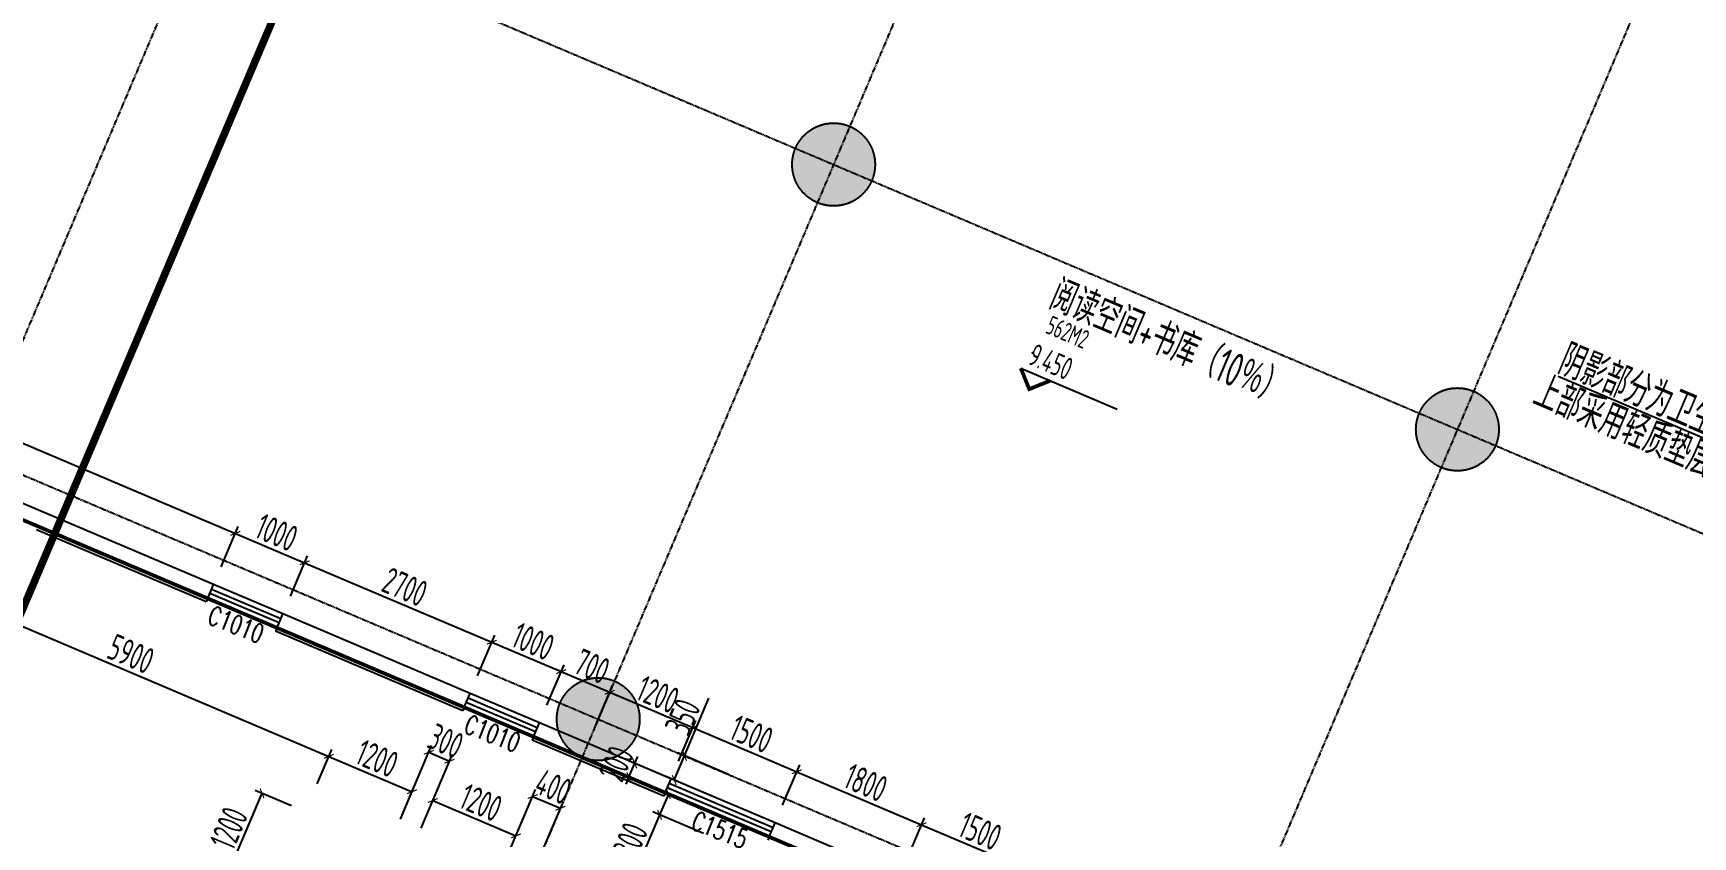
# Model space of a CAD drawing. Extents: x 11778731 to 12007717, y -6694179 to -6363962.
# Drawn here: x 11935727 to 11957767, y -6435534 to -6424865 of the extents above; entities that cross this region are included whole.
import ezdxf
from ezdxf.enums import TextEntityAlignment as Align
from ezdxf.xclip import XClip

# ---------------------------------------------------------------- set-up
doc = ezdxf.new("R2010")
doc.units = 0
doc.header["$LTSCALE"] = 10
doc.header["$MEASUREMENT"] = 0
doc.header["$XCLIPFRAME"] = 0
for name, pattern in [('A3-RG-axis-100$0$CENTER', [2, 1.25, -0.25, 0.25, -0.25]), ('A3-RI-3F$0$DASH', [0.35, 0.25, -0.1]), ('DASHED2', [0.375, 0.25, -0.125])]:
    doc.linetypes.add(name, pattern=pattern)
for name, color, linetype in [('A-CLOD', 200, 'Continuous'), ('A3-RB-3F-100$0$A-DIMS-100', 1, 'Continuous'), ('A3-RG-axis-100$0$A-GRID', 1, 'A3-RG-axis-100$0$CENTER'), ('A3-RI-3F$0$A-FLOR', 2, 'Continuous'), ('A3-RI-3F$0$A-GLAZ', 140, 'Continuous'), ('A3-RI-3F$0$A-HATH', 9, 'Continuous'), ('A3-RI-3F$0$A-WALL', 7, 'Continuous'), ('A3-RI-3F$0$A-WALL-FINI', 95, 'Continuous'), ('A3-RM-3F$0$0P-1', 191, 'Continuous'), ('A3-RS-1F$0$A-HATH-GRAY', 8, 'Continuous'), ('A3-RS-1F$0$A-WALL', 7, 'Continuous'), ('A3-SYMB-3F-100$0$A-SYMB', 4, 'Continuous'), ('A3-SYMB-3F-100$0$A-SYMB-AREA', 4, 'Continuous'), ('A3-SYMB-3F-100$0$A-SYMB-DOOR', 3, 'Continuous'), ('A3-SYMB-3F-100$0$A-SYMB-DOOR1', 3, 'Continuous'), ('A3-SYMB-3F-100$0$A-SYMB-DOOR2', 3, 'Continuous'), ('A3-SYMB-3F-100$0$A-SYMB-DOOR3', 3, 'Continuous'), ('A3-SYMB-3F-100$0$A-SYMB-NAME', 4, 'Continuous'), ('A3-SYMB-3F-100$0$A-SYMB-NAME-E', 4, 'Continuous')]:
    doc.layers.add(name, color=color, linetype=linetype)
doc.styles.add('A3-RB-3F-100$0$XD2008', font='xd-hzs.shx', dxfattribs={"width": 0.7, "bigfont": 'xd-hztxt.shx'})
doc.styles.add('A3-SYMB-3F-100$0$ECADI', font='hzs.shx', dxfattribs={"width": 0.7, "bigfont": 'hztxt.shx'})
doc.styles.add('A3-SYMB-3F-100$0$ECADI-TXT', font='simplex.shx', dxfattribs={"bigfont": 'hztxt.shx'})
doc.styles.add('A3-SYMB-3F-100$0$XD2008', font='hzs.shx', dxfattribs={"width": 0.7, "bigfont": 'hztxt.shx'})
doc.dimstyles.new('A3-RB-3F-100$0$XD100$0', dxfattribs={"dimscale": 100, "dimtxt": 3.5, "dimasz": 1, "dimexe": 1, "dimexo": 2, "dimgap": 0.5, "dimtad": 1, "dimdec": 0, "dimdsep": 46, "dimtxsty": 'A3-RB-3F-100$0$XD2008', "dimblk1": 'A3-RB-3F-100$0$_ARCHTICK', "dimblk2": 'A3-RB-3F-100$0$_ARCHTICK', "dimsah": 1, "dimcen": 2.5, "dimclrt": 4, "dimaunit": 1, "dimadec": 0, "dimazin": 0, "dimtfac": 1, "dimtdec": 0, "dimtix": 1, "dimtmove": 0, "dimatfit": 3, "dimfxl": 0, "dimtolj": 1, "dimtzin": 0, "dimarcsym": 0})

# ---------------------------------------------------------------- blocks, each defined once
blk = doc.blocks.new('A3-RI-3F')
at = {"layer": 'A3-RI-3F$0$A-FLOR', "linetype": 'A3-RI-3F$0$DASH', "const_width": 50}
blk.add_lwpolyline([(11922838, -6425914), (11977075, -6448936), (11985124, -6429973), (11974262, -6425363), (11988322, -6392239), (11978237, -6391711), (11978174, -6391908), (11943983, -6380798), (11944558, -6379029), (11938186, -6376959), (11937611, -6378728), (11907835, -6369053)], dxfattribs=at)
at = {"layer": 'A3-RI-3F$0$A-GLAZ'}
for p, q in [((11938993, -6432695), (11938073, -6432304)), ((11939016, -6432640), (11938096, -6432249)), ((11939044, -6432575), (11938123, -6432185)), ((11938966, -6432759), (11938045, -6432369)), ((11942450, -6434021), (11941529, -6433630)), ((11942372, -6434205), (11941451, -6433814)), ((11942399, -6434141), (11941478, -6433750)), ((11942422, -6434085), (11941502, -6433695)), ((11945501, -6435534), (11944121, -6434948)), ((11945529, -6435469), (11944148, -6434883)), ((11945552, -6435414), (11944171, -6434828)), ((11945579, -6435350), (11944199, -6434763))]:
    blk.add_line(p, q, dxfattribs=at)
at = {"layer": 'A3-RI-3F$0$A-HATH', "linetype": 'A3-RI-3F$0$DASH'}
blk.add_lwpolyline([(11904898, -6423676), (11904600, -6429360, -0.033317), (11938660, -6448425), (11946402, -6451711), (11970556, -6461964), (11976217, -6448626)], format="xyb", dxfattribs=at)
at = {"layer": 'A3-RI-3F$0$A-WALL'}
for p, q in [((11938045, -6432369), (11930681, -6429243)), ((11938123, -6432185), (11933567, -6430251)), ((11938045, -6432369), (11938123, -6432185)), ((11938966, -6432759), (11939044, -6432575)), ((11941529, -6433630), (11939044, -6432575)), ((11941451, -6433814), (11938966, -6432759)), ((11941451, -6433814), (11941529, -6433630)), ((11942372, -6434205), (11942450, -6434021)), ((11944199, -6434763), (11942450, -6434021)), ((11944121, -6434948), (11942372, -6434205)), ((11944121, -6434948), (11944199, -6434763)), ((11945501, -6435534), (11945579, -6435350)), ((11947236, -6436053), (11945579, -6435350))]:
    blk.add_line(p, q, dxfattribs=at)
at = {"layer": 'A3-RI-3F$0$A-WALL-FINI'}
for p, q in [((11938026, -6432415), (11935770, -6431457)), ((11938045, -6432369), (11938026, -6432415)), ((11938966, -6432759), (11938946, -6432805)), ((11941432, -6433860), (11938946, -6432805)), ((11941451, -6433814), (11941432, -6433860)), ((11942372, -6434205), (11942352, -6434251)), ((11944101, -6434994), (11942352, -6434251)), ((11944121, -6434948), (11944101, -6434994)), ((11945501, -6435534), (11945482, -6435580))]:
    blk.add_line(p, q, dxfattribs=at)
blk = doc.blocks.new('A3-RG-axis-100')
at = {"layer": 'A3-RG-axis-100$0$A-GRID'}
for p, q in [((11906717.6, -6409782.5), (11989058.9, -6444734.3)), ((11941198, -6415727.7), (11923107, -6458347.2)), ((11906272, -6418284.3), (11985933, -6452098.3)), ((11949482.5, -6419244.3), (11922974.2, -6481694)), ((11957767.1, -6422760.8), (11931258.7, -6485210.6))]:
    blk.add_line(p, q, dxfattribs=at)
blk.add_arc((11778730.7, -6694178.7), 294300, 57.267208, 69.150423, dxfattribs=at)
blk = doc.blocks.new('A3-SYMB-3F-100$0$ECADI-TAG-HGHT（国标）')
at = {"color": 1}
blk.add_line((-2.12, 2.12), (11.77, 2.12), dxfattribs=at)
at = {"color": 1, "const_width": 0.5}
blk.add_lwpolyline([(-2.12, 2.12), (0, 0), (2.12, 2.12)], dxfattribs=at)
at = {"color": 1}
blk.add_point((-1.48, 4.6), dxfattribs=at)
at = {"style": 'A3-SYMB-3F-100$0$XD2008', "width": 0.7}
blk.add_attdef('FL', text='', height=3, dxfattribs=at).set_placement((-2.69, 2.97), align=Align.RIGHT)
for tag, p in [('F.F.L.', (2.28, 2.97)), ('T.O.S.', (2.28, -1.1))]:
    blk.add_attdef(tag, p, '', height=3, dxfattribs=at)
blk = doc.blocks.new('A3-SYMB-3F-100$0$ECADI-TAG-ROOM')
at = {"layer": 'A3-SYMB-3F-100$0$A-SYMB-AREA', "style": 'A3-SYMB-3F-100$0$ECADI', "width": 0.7}
blk.add_attdef('340M2', text='', height=2.5, dxfattribs=at).set_placement((7.17, -1.75), align=Align.MIDDLE_LEFT)
at = {"layer": 'A3-SYMB-3F-100$0$A-SYMB-NAME', "style": 'A3-SYMB-3F-100$0$ECADI', "width": 0.7}
blk.add_attdef('CHINESENAME', (-5.13, 0.09), '', height=4.5, dxfattribs=at)
at = {"layer": 'A3-SYMB-3F-100$0$A-SYMB-NAME-E', "style": 'A3-SYMB-3F-100$0$ECADI', "width": 0.7}
for tag, p in [('ENGLISHHIGH', (-5.13, 8.04)), ('ENGLISHLOW', (-5.13, 4.84))]:
    blk.add_attdef(tag, p, '', height=2.5, dxfattribs=at)
blk = doc.blocks.new('A3-SYMB-3F-100$0$ECADI-TAG-DOOR')
at = {"layer": 'A3-SYMB-3F-100$0$A-SYMB-DOOR', "style": 'A3-SYMB-3F-100$0$ECADI-TXT', "width": 0.7}
for tag, p in [('门窗主编号1', (-6.41, 7.26)), ('门窗主编号2', (2.08, 7.26))]:
    blk.add_attdef(tag, p, '', height=2.5, dxfattribs=at)
at = {"layer": 'A3-SYMB-3F-100$0$A-SYMB-DOOR', "style": 'A3-SYMB-3F-100$0$ECADI-TXT', "width": 0.7, "flags": 1}
for tag, p in [('洞口尺寸(宽X高)', (-6.42, 1.62)), ('备注', (-6.39, -1.21))]:
    blk.add_attdef(tag, p, '', height=2.5, dxfattribs=at)
at = {"layer": 'A3-SYMB-3F-100$0$A-SYMB-DOOR1', "style": 'A3-SYMB-3F-100$0$ECADI-TXT', "width": 0.7}
blk.add_attdef('门窗辅编号1', (-6.41, 4.41), '', height=2.5, dxfattribs=at)
at = {"layer": 'A3-SYMB-3F-100$0$A-SYMB-DOOR2', "style": 'A3-SYMB-3F-100$0$ECADI-TXT', "width": 0.7}
blk.add_attdef('门窗辅编号2', (-2.86, 4.41), '', height=2.5, dxfattribs=at)
at = {"layer": 'A3-SYMB-3F-100$0$A-SYMB-DOOR3', "style": 'A3-SYMB-3F-100$0$ECADI-TXT', "width": 0.7}
blk.add_attdef('门窗辅编号3', (2.32, 4.41), '', height=2.5, dxfattribs=at)
blk = doc.blocks.new('A3-SYMB-3F-100')
at = {"layer": 'A3-SYMB-3F-100$0$A-SYMB'}
blk.add_lwpolyline([(11955981, -6429417), (11961275, -6431664), (11964489, -6430598)], dxfattribs=at)
ref = blk.add_blockref('A3-SYMB-3F-100$0$ECADI-TAG-ROOM', (11949655, -6428725), dxfattribs=dict(at, xscale=99.99999999989046, yscale=100.0000000001164, rotation=337))
ref.add_attrib('CHINESENAME', '阅读空间+书库（10％）', (11949187, -6428517), dxfattribs={"height": 450, "rotation": 337, "style": 'A3-SYMB-3F-100$0$ECADI', "width": 0.7})
ref.add_attrib('340M2', '562M2', dxfattribs={"height": 250, "rotation": 337, "style": 'A3-SYMB-3F-100$0$ECADI', "width": 0.7}).set_placement((11949204, -6428724), align=Align.MIDDLE_LEFT)
ref = blk.add_blockref('A3-SYMB-3F-100$0$ECADI-TAG-HGHT（国标）', (11948955, -6429590), dxfattribs=dict(at, xscale=100, yscale=99.99999999999999, rotation=337))
ref.add_attrib('F.F.L.', '9.450', (11948920, -6429253), dxfattribs={"layer": '0', "height": 300, "rotation": 337, "style": 'A3-SYMB-3F-100$0$XD2008', "width": 0.7})
ref = blk.add_blockref('A3-SYMB-3F-100$0$ECADI-TAG-ROOM', (11956413, -6429583), dxfattribs=dict(at, xscale=99.99999999989046, yscale=100.0000000001165, rotation=337))
ref.add_attrib('CHINESENAME', '阴影部分为卫生间降板范围', (11955945, -6429375), dxfattribs={"height": 450, "rotation": 337, "style": 'A3-SYMB-3F-100$0$ECADI', "width": 0.7})
ref = blk.add_blockref('A3-SYMB-3F-100$0$ECADI-TAG-ROOM', (11957227, -6430487), dxfattribs=dict(at, xscale=99.99999999989048, yscale=100.0000000001164, rotation=337.0000000000827))
ref.add_attrib('CHINESENAME', '上部采用轻质垫层，容重≤8KN/立方米', (11955613, -6429792), dxfattribs={"height": 450, "rotation": 337, "style": 'A3-SYMB-3F-100$0$ECADI', "width": 0.7})
at = {"layer": 'A3-SYMB-3F-100$0$A-SYMB-DOOR1'}
ref = blk.add_blockref('A3-SYMB-3F-100$0$ECADI-TAG-DOOR', (11938674, -6433733), dxfattribs=dict(at, xscale=99.99999999997297, yscale=100.0000000000001, zscale=100, rotation=338.4574612642012))
ref.add_attrib('门窗主编号1', 'C1010', dxfattribs={"height": 250, "rotation": 338.4575, "style": 'A3-SYMB-3F-100$0$ECADI-TXT', "width": 0.7}).set_placement((11938728, -6432971), align=Align.RIGHT)
ref = blk.add_blockref('A3-SYMB-3F-100$0$ECADI-TAG-DOOR', (11942080, -6435179), dxfattribs=dict(at, xscale=99.99999999997297, yscale=100.0000000000001, zscale=100, rotation=338.4574612642012))
ref.add_attrib('门窗主编号1', 'C1010', dxfattribs={"height": 250, "rotation": 338.4575, "style": 'A3-SYMB-3F-100$0$ECADI-TXT', "width": 0.7}).set_placement((11942133, -6434417), align=Align.RIGHT)
ref = blk.add_blockref('A3-SYMB-3F-100$0$ECADI-TAG-DOOR', (11945098, -6436460), dxfattribs=dict(at, xscale=99.99999999997297, yscale=100.0000000000001, zscale=100, rotation=338.4574612642012))
ref.add_attrib('门窗主编号1', 'C1515', dxfattribs={"height": 250, "rotation": 338.4575, "style": 'A3-SYMB-3F-100$0$ECADI-TXT', "width": 0.7}).set_placement((11945152, -6435698), align=Align.RIGHT)
blk = doc.blocks.new('A3-RB-3F-100$0$_ARCHTICK')
at = {"color": 0, "linetype": 'ByBlock', "const_width": 0.15}
blk.add_lwpolyline([(-0.5, -0.5), (0.5, 0.5)], dxfattribs=at)
blk = doc.blocks.new('*D1346')
at = {"layer": 'A3-RB-3F-100$0$A-DIMS-100', "color": 0, "lineweight": -2}
for p, q in [((11947336, -6435817), (11947564, -6435281)), ((11947525, -6435373), (11948906, -6435959)), ((11948717, -6436403), (11948945, -6435867))]:
    blk.add_line(p, q, dxfattribs=at)
at = {"layer": 'A3-RB-3F-100$0$A-DIMS-100', "color": 0, "lineweight": -2, "xscale": 100, "yscale": 100, "zscale": 100}
for p, rotation in [((11947525, -6435373), 156.999999999918), ((11948906, -6435959), 336.999999999918)]:
    blk.add_blockref('A3-RB-3F-100$0$_ARCHTICK', p, dxfattribs=dict(at, rotation=rotation))
at = {"layer": 'A3-RB-3F-100$0$A-DIMS-100', "color": 4, "insert": (11948303, -6435459), "char_height": 350, "attachment_point": 5, "rotation": 337, "style": 'A3-RB-3F-100$0$XD2008'}
blk.add_mtext('\\A1;1500', dxfattribs=at)
blk = doc.blocks.new('*D1347')
at = {"layer": 'A3-RB-3F-100$0$A-DIMS-100', "color": 0, "lineweight": -2}
for p, q in [((11945679, -6435114), (11945907, -6434578)), ((11945868, -6434670), (11947525, -6435373)), ((11947336, -6435817), (11947564, -6435281))]:
    blk.add_line(p, q, dxfattribs=at)
at = {"layer": 'A3-RB-3F-100$0$A-DIMS-100', "color": 0, "lineweight": -2, "xscale": 100, "yscale": 100, "zscale": 100}
for p, rotation in [((11945868, -6434670), 156.9999999999557), ((11947525, -6435373), 336.9999999999557)]:
    blk.add_blockref('A3-RB-3F-100$0$_ARCHTICK', p, dxfattribs=dict(at, rotation=rotation))
at = {"layer": 'A3-RB-3F-100$0$A-DIMS-100', "color": 4, "insert": (11946784, -6434814), "char_height": 350, "attachment_point": 5, "rotation": 337, "style": 'A3-RB-3F-100$0$XD2008'}
blk.add_mtext('\\A1;1800', dxfattribs=at)
blk = doc.blocks.new('*D1348')
at = {"layer": 'A3-RB-3F-100$0$A-DIMS-100', "color": 0, "lineweight": -2}
for p, q in [((11944299, -6434528), (11944526, -6433991)), ((11944487, -6434084), (11945868, -6434670)), ((11945679, -6435114), (11945907, -6434578))]:
    blk.add_line(p, q, dxfattribs=at)
at = {"layer": 'A3-RB-3F-100$0$A-DIMS-100', "color": 0, "lineweight": -2, "xscale": 100, "yscale": 100, "zscale": 100}
for p, rotation in [((11944487, -6434084), 156.999999999913), ((11945868, -6434670), 336.999999999913)]:
    blk.add_blockref('A3-RB-3F-100$0$_ARCHTICK', p, dxfattribs=dict(at, rotation=rotation))
at = {"layer": 'A3-RB-3F-100$0$A-DIMS-100', "color": 4, "insert": (11945266, -6434169), "char_height": 350, "attachment_point": 5, "rotation": 337, "style": 'A3-RB-3F-100$0$XD2008'}
blk.add_mtext('\\A1;1500', dxfattribs=at)
blk = doc.blocks.new('*D1349')
at = {"layer": 'A3-RB-3F-100$0$A-DIMS-100', "color": 0, "lineweight": -2}
for p, q in [((11943194, -6434059), (11943422, -6433523)), ((11943383, -6433615), (11944487, -6434084)), ((11944299, -6434528), (11944526, -6433991))]:
    blk.add_line(p, q, dxfattribs=at)
at = {"layer": 'A3-RB-3F-100$0$A-DIMS-100', "color": 0, "lineweight": -2, "xscale": 100, "yscale": 100, "zscale": 100}
for p, rotation in [((11943383, -6433615), 156.9999999999621), ((11944487, -6434084), 336.9999999999621)]:
    blk.add_blockref('A3-RB-3F-100$0$_ARCHTICK', p, dxfattribs=dict(at, rotation=rotation))
at = {"layer": 'A3-RB-3F-100$0$A-DIMS-100', "color": 4, "insert": (11944023, -6433642), "char_height": 350, "attachment_point": 5, "rotation": 337, "style": 'A3-RB-3F-100$0$XD2008'}
blk.add_mtext('\\A1;1200', dxfattribs=at)
blk = doc.blocks.new('*D1350')
at = {"layer": 'A3-RB-3F-100$0$A-DIMS-100', "color": 0, "lineweight": -2}
for p, q in [((11942550, -6433786), (11942777, -6433249)), ((11942738, -6433341), (11942646, -6433302)), ((11942738, -6433341), (11943383, -6433615)), ((11943194, -6434059), (11943422, -6433523)), ((11943383, -6433615), (11943475, -6433654))]:
    blk.add_line(p, q, dxfattribs=at)
at = {"layer": 'A3-RB-3F-100$0$A-DIMS-100', "color": 0, "lineweight": -2, "xscale": 100, "yscale": 100, "zscale": 100}
for p, rotation in [((11942738, -6433341), 336.9999999999306), ((11943383, -6433615), 156.9999999999306)]:
    blk.add_blockref('A3-RB-3F-100$0$_ARCHTICK', p, dxfattribs=dict(at, rotation=rotation))
at = {"layer": 'A3-RB-3F-100$0$A-DIMS-100', "color": 4, "insert": (11943148, -6433271), "char_height": 350, "attachment_point": 5, "rotation": 337, "style": 'A3-RB-3F-100$0$XD2008'}
blk.add_mtext('\\A1;700', dxfattribs=at)
blk = doc.blocks.new('*D1351')
at = {"layer": 'A3-RB-3F-100$0$A-DIMS-100', "color": 0, "lineweight": -2}
for p, q in [((11941629, -6433395), (11941857, -6432858)), ((11941818, -6432950), (11942738, -6433341)), ((11942550, -6433786), (11942777, -6433249))]:
    blk.add_line(p, q, dxfattribs=at)
at = {"layer": 'A3-RB-3F-100$0$A-DIMS-100', "color": 0, "lineweight": -2, "xscale": 100, "yscale": 100, "zscale": 100}
for p, rotation in [((11941818, -6432950), 156.9999999999229), ((11942738, -6433341), 336.9999999999229)]:
    blk.add_blockref('A3-RB-3F-100$0$_ARCHTICK', p, dxfattribs=dict(at, rotation=rotation))
at = {"layer": 'A3-RB-3F-100$0$A-DIMS-100', "color": 4, "insert": (11942366, -6432939), "char_height": 350, "attachment_point": 5, "rotation": 337, "style": 'A3-RB-3F-100$0$XD2008'}
blk.add_mtext('\\A1;1000', dxfattribs=at)
blk = doc.blocks.new('*D1352')
at = {"layer": 'A3-RB-3F-100$0$A-DIMS-100', "color": 0, "lineweight": -2}
for p, q in [((11939144, -6432340), (11939372, -6431803)), ((11939332, -6431895), (11941818, -6432950)), ((11941629, -6433395), (11941857, -6432858))]:
    blk.add_line(p, q, dxfattribs=at)
at = {"layer": 'A3-RB-3F-100$0$A-DIMS-100', "color": 0, "lineweight": -2, "xscale": 100, "yscale": 100, "zscale": 100}
for p, rotation in [((11939332, -6431895), 156.9999999999276), ((11941818, -6432950), 336.9999999999277)]:
    blk.add_blockref('A3-RB-3F-100$0$_ARCHTICK', p, dxfattribs=dict(at, rotation=rotation))
at = {"layer": 'A3-RB-3F-100$0$A-DIMS-100', "color": 4, "insert": (11940663, -6432216), "char_height": 350, "attachment_point": 5, "rotation": 337, "style": 'A3-RB-3F-100$0$XD2008'}
blk.add_mtext('\\A1;2700', dxfattribs=at)
blk = doc.blocks.new('*D1353')
at = {"layer": 'A3-RB-3F-100$0$A-DIMS-100', "color": 0, "lineweight": -2}
for p, q in [((11938223, -6431949), (11938451, -6431413)), ((11938412, -6431505), (11939332, -6431895)), ((11939144, -6432340), (11939372, -6431803))]:
    blk.add_line(p, q, dxfattribs=at)
at = {"layer": 'A3-RB-3F-100$0$A-DIMS-100', "color": 0, "lineweight": -2, "xscale": 100, "yscale": 100, "zscale": 100}
for p, rotation in [((11938412, -6431505), 156.9999999999423), ((11939332, -6431895), 336.9999999999424)]:
    blk.add_blockref('A3-RB-3F-100$0$_ARCHTICK', p, dxfattribs=dict(at, rotation=rotation))
at = {"layer": 'A3-RB-3F-100$0$A-DIMS-100', "color": 4, "insert": (11938960, -6431493), "char_height": 350, "attachment_point": 5, "rotation": 337, "style": 'A3-RB-3F-100$0$XD2008'}
blk.add_mtext('\\A1;1000', dxfattribs=at)
blk = doc.blocks.new('*D1254')
at = {"layer": 'A3-RB-3F-100$0$A-DIMS-100', "color": 0, "lineweight": -2}
for p, q in [((11930859, -6428823), (11931087, -6428287)), ((11931048, -6428379), (11938412, -6431505)), ((11938223, -6431949), (11938451, -6431413))]:
    blk.add_line(p, q, dxfattribs=at)
at = {"layer": 'A3-RB-3F-100$0$A-DIMS-100', "color": 0, "lineweight": -2, "xscale": 100, "yscale": 100, "zscale": 100}
for p, rotation in [((11931048, -6428379), 156.9999999999391), ((11938412, -6431505), 336.9999999999391)]:
    blk.add_blockref('A3-RB-3F-100$0$_ARCHTICK', p, dxfattribs=dict(at, rotation=rotation))
at = {"layer": 'A3-RB-3F-100$0$A-DIMS-100', "color": 4, "insert": (11934818, -6429735), "char_height": 350, "attachment_point": 5, "rotation": 337, "style": 'A3-RB-3F-100$0$XD2008'}
blk.add_mtext('\\A1;8000', dxfattribs=at)
blk = doc.blocks.new('*D557')
at = {"layer": 'A3-RB-3F-100$0$A-DIMS-100', "color": 0, "lineweight": -2}
for p, q in [((11934067, -6432527), (11934262, -6432069)), ((11934223, -6432161), (11939653, -6434466)), ((11939498, -6434832), (11939692, -6434374))]:
    blk.add_line(p, q, dxfattribs=at)
at = {"layer": 'A3-RB-3F-100$0$A-DIMS-100', "color": 0, "lineweight": -2, "xscale": 100, "yscale": 100, "zscale": 100}
for p, rotation in [((11934223, -6432161), 156.9999999999563), ((11939653, -6434466), 336.9999999999563)]:
    blk.add_blockref('A3-RB-3F-100$0$_ARCHTICK', p, dxfattribs=dict(at, rotation=rotation))
at = {"layer": 'A3-RB-3F-100$0$A-DIMS-100', "color": 4, "insert": (11937026, -6433106), "char_height": 350, "attachment_point": 5, "rotation": 337, "style": 'A3-RB-3F-100$0$XD2008'}
blk.add_mtext('\\A1;5900', dxfattribs=at)
blk = doc.blocks.new('*D558')
at = {"layer": 'A3-RB-3F-100$0$A-DIMS-100', "color": 0, "lineweight": -2}
for p, q in [((11939498, -6434832), (11939692, -6434374)), ((11939653, -6434466), (11940758, -6434935)), ((11940603, -6435301), (11940797, -6434843))]:
    blk.add_line(p, q, dxfattribs=at)
at = {"layer": 'A3-RB-3F-100$0$A-DIMS-100', "color": 0, "lineweight": -2, "xscale": 100, "yscale": 100, "zscale": 100}
for p, rotation in [((11939653, -6434466), 156.9999999999621), ((11940758, -6434935), 336.9999999999621)]:
    blk.add_blockref('A3-RB-3F-100$0$_ARCHTICK', p, dxfattribs=dict(at, rotation=rotation))
at = {"layer": 'A3-RB-3F-100$0$A-DIMS-100', "color": 4, "insert": (11940294, -6434493), "char_height": 350, "attachment_point": 5, "rotation": 337, "style": 'A3-RB-3F-100$0$XD2008'}
blk.add_mtext('\\A1;1200', dxfattribs=at)
blk = doc.blocks.new('*D559')
at = {"layer": 'A3-RB-3F-100$0$A-DIMS-100', "color": 0, "lineweight": -2}
for p, q in [((11940603, -6435301), (11941019, -6434320)), ((11940879, -6435418), (11941295, -6434438)), ((11940980, -6434412), (11941256, -6434530))]:
    blk.add_line(p, q, dxfattribs=at)
at = {"layer": 'A3-RB-3F-100$0$A-DIMS-100', "color": 0, "lineweight": -2, "xscale": 100, "yscale": 100, "zscale": 100}
for p, rotation in [((11940980, -6434412), 157.0000000000687), ((11941256, -6434530), 337.0000000000687)]:
    blk.add_blockref('A3-RB-3F-100$0$_ARCHTICK', p, dxfattribs=dict(at, rotation=rotation))
at = {"layer": 'A3-RB-3F-100$0$A-DIMS-100', "color": 4, "insert": (11941206, -6434264), "char_height": 350, "attachment_point": 5, "rotation": 337, "style": 'A3-RB-3F-100$0$XD2008'}
blk.add_mtext('\\A1;300', dxfattribs=at)
blk = doc.blocks.new('*D560')
at = {"layer": 'A3-RB-3F-100$0$A-DIMS-100', "color": 0, "lineweight": -2}
for p, q in [((11940879, -6435418), (11941073, -6434960)), ((11941034, -6435052), (11942139, -6435521)), ((11941983, -6435887), (11942178, -6435429))]:
    blk.add_line(p, q, dxfattribs=at)
at = {"layer": 'A3-RB-3F-100$0$A-DIMS-100', "color": 0, "lineweight": -2, "xscale": 100, "yscale": 100, "zscale": 100}
for p, rotation in [((11941034, -6435052), 156.9999999999559), ((11942139, -6435521), 336.9999999999559)]:
    blk.add_blockref('A3-RB-3F-100$0$_ARCHTICK', p, dxfattribs=dict(at, rotation=rotation))
at = {"layer": 'A3-RB-3F-100$0$A-DIMS-100', "color": 4, "insert": (11941674, -6435079), "char_height": 350, "attachment_point": 5, "rotation": 337, "style": 'A3-RB-3F-100$0$XD2008'}
blk.add_mtext('\\A1;1200', dxfattribs=at)
blk = doc.blocks.new('*D561')
at = {"layer": 'A3-RB-3F-100$0$A-DIMS-100', "color": 0, "lineweight": -2}
for p, q in [((11941983, -6435887), (11942400, -6434906)), ((11942352, -6436043), (11942768, -6435063)), ((11942360, -6434999), (11942729, -6435155))]:
    blk.add_line(p, q, dxfattribs=at)
at = {"layer": 'A3-RB-3F-100$0$A-DIMS-100', "color": 0, "lineweight": -2, "xscale": 100, "yscale": 100, "zscale": 100}
for p, rotation in [((11942360, -6434999), 156.9999999999075), ((11942729, -6435155), 336.9999999999076)]:
    blk.add_blockref('A3-RB-3F-100$0$_ARCHTICK', p, dxfattribs=dict(at, rotation=rotation))
at = {"layer": 'A3-RB-3F-100$0$A-DIMS-100', "color": 4, "insert": (11942633, -6434870), "char_height": 350, "attachment_point": 5, "rotation": 337, "style": 'A3-RB-3F-100$0$XD2008'}
blk.add_mtext('\\A1;400', dxfattribs=at)
blk = doc.blocks.new('*D575')
at = {"layer": 'A3-RB-3F-100$0$A-DIMS-100', "color": 0, "lineweight": -2}
for p, q in [((11939158, -6435122), (11938674, -6434917)), ((11938297, -6436061), (11938766, -6434956)), ((11938689, -6436227), (11938205, -6436022))]:
    blk.add_line(p, q, dxfattribs=at)
at = {"layer": 'A3-RB-3F-100$0$A-DIMS-100', "color": 0, "lineweight": -2, "xscale": 100, "yscale": 100, "zscale": 100}
for p, rotation in [((11938766, -6434956), 66.99999999992738), ((11938297, -6436061), 246.9999999999274)]:
    blk.add_blockref('A3-RB-3F-100$0$_ARCHTICK', p, dxfattribs=dict(at, rotation=rotation))
at = {"layer": 'A3-RB-3F-100$0$A-DIMS-100', "color": 4, "insert": (11938325, -6435421), "char_height": 350, "attachment_point": 5, "rotation": 67, "style": 'A3-RB-3F-100$0$XD2008'}
blk.add_mtext('\\A1;1200', dxfattribs=at)
blk = doc.blocks.new('*D592')
at = {"layer": 'A3-RB-3F-100$0$A-DIMS-100', "color": 0, "lineweight": -2}
for p, q in [((11944745, -6435212), (11944071, -6434927)), ((11944163, -6434966), (11944046, -6435242)), ((11944046, -6435242), (11943722, -6436006)), ((11944627, -6435489), (11943954, -6435203))]:
    blk.add_line(p, q, dxfattribs=at)
at = {"layer": 'A3-RB-3F-100$0$A-DIMS-100', "color": 0, "lineweight": -2, "xscale": 100, "yscale": 100, "zscale": 100}
for p, rotation in [((11944163, -6434966), 67.00000231819946), ((11944046, -6435242), 247.0000023181994)]:
    blk.add_blockref('A3-RB-3F-100$0$_ARCHTICK', p, dxfattribs=dict(at, rotation=rotation))
at = {"layer": 'A3-RB-3F-100$0$A-DIMS-100', "color": 4, "insert": (11943657, -6435582), "char_height": 350, "attachment_point": 5, "rotation": 67, "style": 'A3-RB-3F-100$0$XD2008'}
blk.add_mtext('\\A1;300', dxfattribs=at)
blk = doc.blocks.new('*D593')
at = {"layer": 'A3-RB-3F-100$0$A-DIMS-100', "color": 0, "lineweight": -2}
for p, q in [((11943716, -6434558), (11943755, -6434466)), ((11944745, -6435212), (11943546, -6434704)), ((11944823, -6435028), (11943624, -6434519)), ((11943638, -6434743), (11943716, -6434558)), ((11943638, -6434743), (11943599, -6434835))]:
    blk.add_line(p, q, dxfattribs=at)
at = {"layer": 'A3-RB-3F-100$0$A-DIMS-100', "color": 0, "lineweight": -2, "xscale": 100, "yscale": 100, "zscale": 100}
for p, rotation in [((11943716, -6434558), 247.0000023181099), ((11943638, -6434743), 67.00000231810995)]:
    blk.add_blockref('A3-RB-3F-100$0$_ARCHTICK', p, dxfattribs=dict(at, rotation=rotation))
at = {"layer": 'A3-RB-3F-100$0$A-DIMS-100', "color": 4, "insert": (11943470, -6434563), "char_height": 350, "attachment_point": 5, "rotation": 67, "style": 'A3-RB-3F-100$0$XD2008'}
blk.add_mtext('\\A1;200', dxfattribs=at)
blk = doc.blocks.new('*D594')
at = {"layer": 'A3-RB-3F-100$0$A-DIMS-100', "color": 0, "lineweight": -2}
for p, q in [((11944378, -6434459), (11944702, -6433695)), ((11944241, -6434781), (11944378, -6434459)), ((11944960, -6434706), (11944286, -6434420)), ((11944823, -6435028), (11944149, -6434742))]:
    blk.add_line(p, q, dxfattribs=at)
at = {"layer": 'A3-RB-3F-100$0$A-DIMS-100', "color": 0, "lineweight": -2, "xscale": 100, "yscale": 100, "zscale": 100}
for p, rotation in [((11944378, -6434459), 67.0000023182419), ((11944241, -6434781), 247.0000023182419)]:
    blk.add_blockref('A3-RB-3F-100$0$_ARCHTICK', p, dxfattribs=dict(at, rotation=rotation))
at = {"layer": 'A3-RB-3F-100$0$A-DIMS-100', "color": 4, "insert": (11944353, -6433943), "char_height": 350, "attachment_point": 5, "rotation": 67, "style": 'A3-RB-3F-100$0$XD2008'}
blk.add_mtext('\\A1;350', dxfattribs=at)
blk = doc.blocks.new('A3-RS-1F')
at = {"layer": 'A3-RS-1F$0$A-HATH-GRAY'}
h = blk.add_hatch(color=256, dxfattribs=at)
edge = h.paths.add_edge_path()
edge.add_arc((11946357, -6426608), 550, 0, 360)
h = blk.add_hatch(color=256, dxfattribs=at)
edge = h.paths.add_edge_path()
edge.add_arc((11954641, -6430125), 550, 0, 360)
h = blk.add_hatch(color=256, dxfattribs=at)
edge = h.paths.add_edge_path()
edge.add_arc((11943231, -6433972), 550, 0, 360)
at = {"layer": 'A3-RS-1F$0$A-WALL'}
for centre in [(11946357, -6426608), (11954641, -6430125), (11943231, -6433972)]:
    blk.add_circle(centre, 550, dxfattribs=at)
blk = doc.blocks.new('A3-RM-3F')
at = {"layer": 'A3-RM-3F$0$0P-1'}
for points in [[(11905192, -6423801), (11904910, -6429175, -0.033124), (11938801, -6448159), (11947301, -6451767), (11970397, -6461571), (11975941, -6448509)], [(11905486, -6423926), (11905220, -6428991, -0.03293), (11938943, -6447894), (11947419, -6451491), (11970238, -6461178), (11975665, -6448392)]]:
    blk.add_lwpolyline(points, format="xyb", dxfattribs=at)
blk = doc.blocks.new('A3-RB-3F-100')
at = {"layer": 'A3-RB-3F-100$0$A-DIMS-100'}
for p1, p2, distance, picture, middle in [((11930781.1, -6429007.3), (11938145.1, -6432133.2), 682.8, '*D1254', (11934817.8, -6429734.6)), ((11938145.1, -6432133.2), (11939065.7, -6432523.9), 682.8, '*D1353', (11938960.1, -6431492.9)), ((11939065.7, -6432523.9), (11941551, -6433578.9), 682.8, '*D1352', (11940663, -6432215.8)), ((11933989, -6432711), (11939419.8, -6435016.2), 597.8, '*D557', (11937025.9, -6433106.2)), ((11941551, -6433578.9), (11942471.5, -6433969.6), 682.8, '*D1351', (11942366, -6432938.6)), ((11942471.5, -6433969.6), (11943115.9, -6434243.1), 682.8, '*D1350', (11943148.4, -6433270.8)), ((11943115.9, -6434243.1), (11944220.5, -6434712), 682.8, '*D1349', (11944022.9, -6433642)), ((11944220.5, -6434712), (11945601.2, -6435298.1), 682.8, '*D1348', (11945265.6, -6434169.4)), ((11939419.8, -6435016.2), (11940524.4, -6435485.1), 597.8, '*D558', (11940293.6, -6434493.3)), ((11944928.8, -6435290.6), (11945006.9, -6435106.5), 1402.6, '*D593', (11943469.6, -6434562.6)), ((11945601.2, -6435298.1), (11947258.2, -6436001.5), 682.8, '*D1347', (11946784.4, -6434814.2)), ((11940800.6, -6435602.3), (11941905.2, -6436071.2), 597.8, '*D560', (11941674.4, -6435079.4)), ((11938872.8, -6436305), (11939341.7, -6435200.4), 625, '*D575', (11938324.8, -6435420.5)), ((11947258.2, -6436001.5), (11948639, -6436587.6), 682.8, '*D1346', (11948303.3, -6435458.9))]:
    dim = blk.add_aligned_dim(p1=p1, p2=p2, distance=distance, dimstyle='A3-RB-3F-100$0$XD100$0', dxfattribs=at)
    dim.commit()
    dim.dimension.update_dxf_attribs({"geometry": picture, "text_midpoint": middle})
for base, p1, p2, angle, picture, middle in [((11944378, -6434459.3), (11945006.9, -6435106.5), (11945143.7, -6434784.3), 67, '*D594', (11944559.7, -6434031.2)), ((11941255.9, -6434529.7), (11940524.4, -6435485.1), (11940800.6, -6435602.3), 337, '*D559', (11941117.8, -6434471.1)), ((11942728.9, -6435154.9), (11941905.2, -6436071.2), (11942273.5, -6436227.6), 337, '*D561', (11942544.7, -6435076.7)), ((11944163, -6434965.6), (11944811.6, -6435566.8), (11944928.8, -6435290.6), 67, '*D592', (11943864.1, -6435669.8))]:
    dim = blk.add_linear_dim(base=base, p1=p1, p2=p2, angle=angle, dimstyle='A3-RB-3F-100$0$XD100$0', dxfattribs=at)
    dim.commit()
    dim.dimension.update_dxf_attribs({"geometry": picture, "text_midpoint": middle, "dimtype": 129})

msp = doc.modelspace()

# ---------------------------------------------------------------- linework, layer by layer
at = {"layer": 'A-CLOD', "linetype": 'DASHED2', "const_width": 100}
msp.add_lwpolyline([(11925732, -6406096), (11943019, -6413471, -0.413788), (11943336, -6414257), (11935490, -6432741, -0.414214), (11934703, -6433059), (11917500, -6425756, -0.414214), (11917183, -6424970), (11924945, -6406413, -0.414639)], format="xyb", close=True, dxfattribs=at)

# ---------------------------------------------------------------- block references
for name in ['A3-RG-axis-100', 'A3-RB-3F-100', 'A3-RI-3F', 'A3-RI-3F', 'A3-RI-3F', 'A3-SYMB-3F-100', 'A3-SYMB-3F-100', 'A3-RM-3F']:
    msp.add_blockref(name, (0, 0))
ref = msp.add_blockref('A3-RS-1F', (0, 0))
XClip(ref).set_block_clipping_path([(11880575.4595815204, -6415096.270357037), (11910249.6177904997, -6426601.7009763205), (11922841.9025027994, -6430599.4828046197), (11977834.5324543808, -6451371.0095163761), (12008409.3102089595, -6381594.5835881606), (11890394.8696729206, -6356927.6296852781), (11884882.5177205391, -6396620.1386088813)])

doc.saveas('drawing.dxf')
